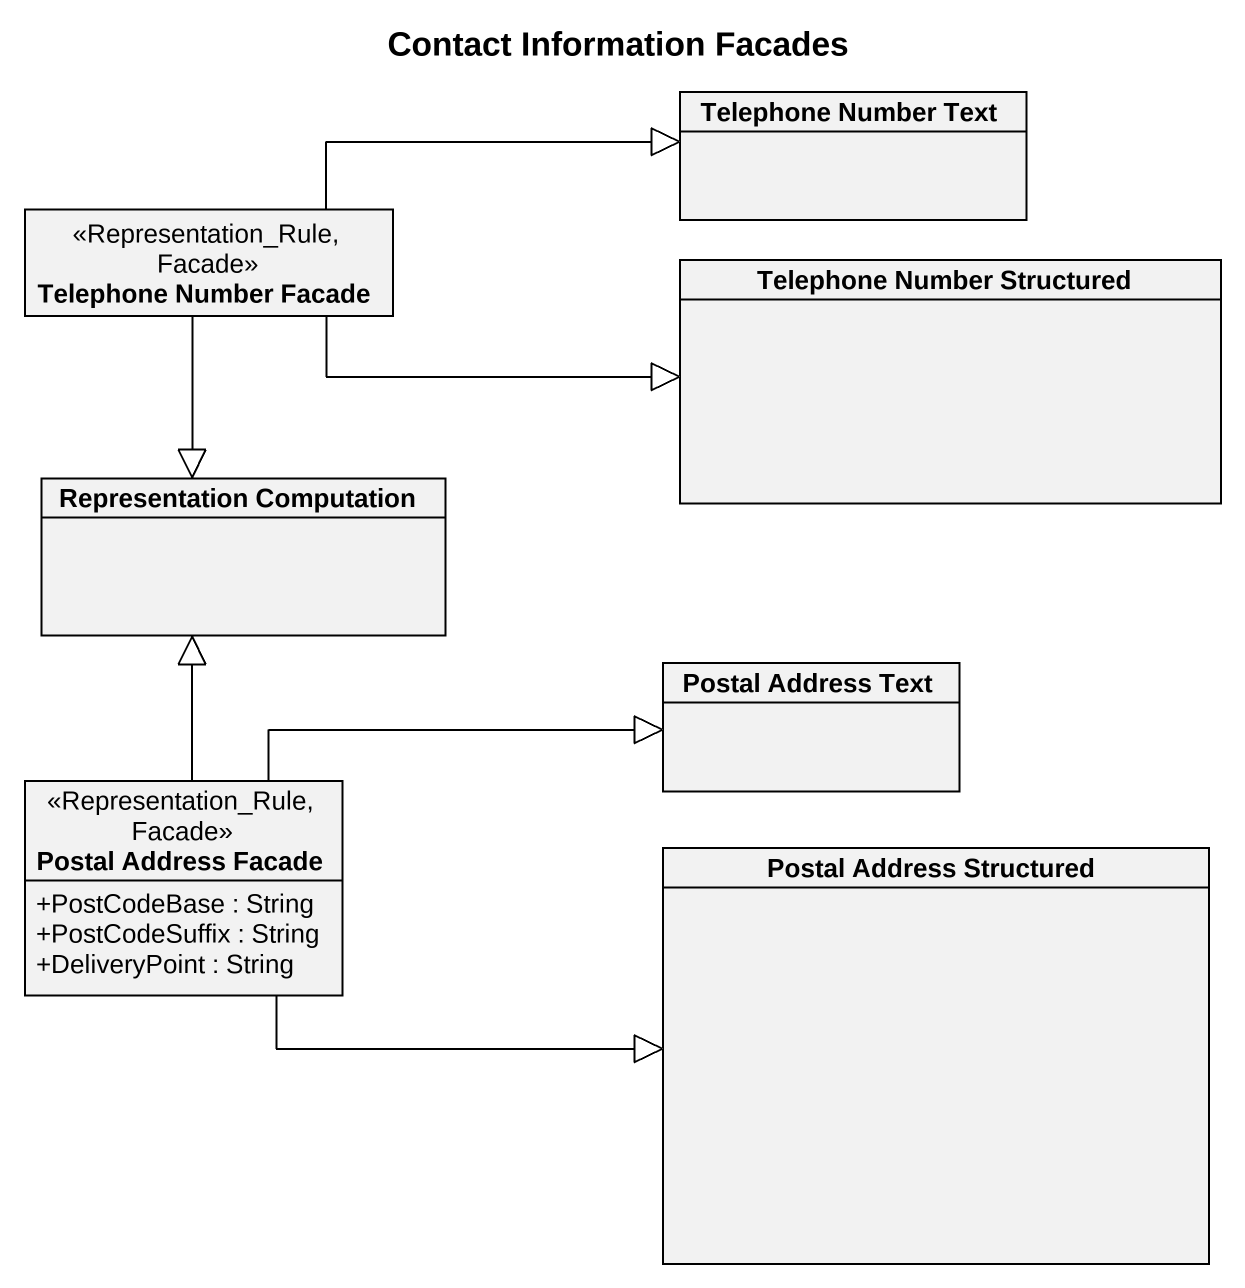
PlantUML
@startuml
title Contact Information Facades
hide circle
hide empty members
skinparam classAttributeIconSize 0
class "Telephone Number Text" as Telephone_Number_Text
class "Telephone Number Facade" as Telephone_Number_Facade <<Representation_Rule, Facade>>
class "Telephone Number Structured" as Telephone_Number_Structured
class "Representation Computation" as Representation_Computation
class "Postal Address Text" as Postal_Address_Text
class "Postal Address Facade" as Postal_Address_Facade <<Representation_Rule, Facade>> {
  +PostCodeBase : String
  +PostCodeSuffix : String
  +DeliveryPoint : String
}
class "Postal Address Structured" as Postal_Address_Structured
Telephone_Number_Facade -right-|> Telephone_Number_Text
Telephone_Number_Facade -right-|> Telephone_Number_Structured
Telephone_Number_Facade --|> Representation_Computation
Postal_Address_Facade -up-|> Representation_Computation
Postal_Address_Facade -right-|> Postal_Address_Text
Postal_Address_Facade -right-|> Postal_Address_Structured
@enduml
